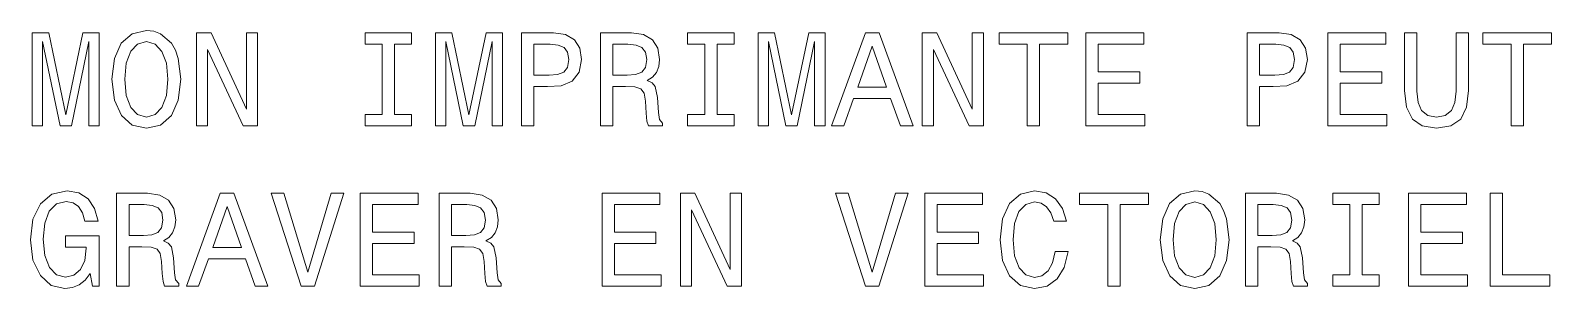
# Model space of a CAD drawing. Extents: x 0 to 131, y 5 to 27.
import ezdxf

# ---------------------------------------------------------------- set-up
doc = ezdxf.new("R2010")
doc.units = 0

msp = doc.modelspace()

# ---------------------------------------------------------------- linework, layer by layer
at = {"color": 7, "lineweight": 13}
for points in [[(0.587896, 18.899136), (1.475504, 18.899136), (1.475504, 26.161383), (2.974063, 18.899136), (3.965418, 18.899136), (5.452449, 26.161383), (5.452449, 18.899136), (6.351585, 18.899136), (6.351585, 26.899136), (4.945245, 26.899136), (3.469741, 19.844381), (2.005764, 26.899136), (0.587896, 26.899136)], [(7.446686, 22.899136), (7.654179, 21.100864), (8.253602, 19.775217), (9.18732, 18.956772), (10.409222, 18.680115), (11.619596, 18.956772), (12.564841, 19.775217), (13.152738, 21.100864), (13.371758, 22.899136), (13.152738, 24.685879), (12.899136, 25.412104), (12.564841, 26.011528), (11.619596, 26.829971), (11.043227, 27.037464), (10.409222, 27.118156), (9.175793, 26.829971), (8.242075, 26.023054), (7.654179, 24.697407)], [(14.720461, 18.899136), (15.677234, 18.899136), (15.677234, 25.458214), (18.743515, 18.899136), (19.976946, 18.899136), (19.976946, 26.899136), (19.008646, 26.899136), (19.008646, 20.340057), (15.976945, 26.899136), (14.720461, 26.899136)], [(30.697407, 19.867435), (29.221903, 19.867435), (29.221903, 18.899136), (33.233429, 18.899136), (33.233429, 19.867435), (31.757925, 19.867435), (31.757925, 25.930836), (33.233429, 25.930836), (33.233429, 26.899136), (29.221903, 26.899136), (29.221903, 25.930836), (30.697407, 25.930836)], [(35.285301, 18.899136), (36.172913, 18.899136), (36.172913, 26.161383), (37.671471, 18.899136), (38.662823, 18.899136), (40.149857, 26.161383), (40.149857, 18.899136), (41.048992, 18.899136), (41.048992, 26.899136), (39.642651, 26.899136), (38.167149, 19.844381), (36.703171, 26.899136), (35.285301, 26.899136)], [(42.674351, 18.899136), (43.734871, 18.899136), (43.734871, 22.276657), (44.910664, 22.276657), (46.09798, 22.334293), (47.043228, 22.737753), (47.654179, 23.521614), (47.861671, 24.59366), (47.700287, 25.585014), (47.239193, 26.311239), (46.478386, 26.749279), (45.440922, 26.899136), (42.674351, 26.899136)], [(49.475502, 18.899136), (50.547546, 18.899136), (50.547546, 22.276657), (51.642651, 22.276657), (52.449566, 22.242075), (52.956768, 22.080692), (53.233425, 21.700289), (53.348701, 21.020172), (53.406338, 19.98271), (53.475502, 19.302593), (53.613831, 18.899136), (54.824203, 18.899136), (54.824203, 19.118156), (54.559074, 19.440922), (54.466858, 20.040346), (54.386166, 21.331411), (54.190201, 22.288185), (53.925068, 22.587896), (53.510082, 22.806917), (53.97118, 23.0951), (54.293945, 23.498558), (54.501438, 24.005764), (54.570602, 24.616714), (54.409218, 25.585014), (53.948124, 26.311239), (53.187317, 26.749279), (52.149853, 26.899136), (49.475502, 26.899136)], [(58.455326, 19.867435), (56.979824, 19.867435), (56.979824, 18.899136), (60.991352, 18.899136), (60.991352, 19.867435), (59.515846, 19.867435), (59.515846, 25.930836), (60.991352, 25.930836), (60.991352, 26.899136), (56.979824, 26.899136), (56.979824, 25.930836), (58.455326, 25.930836)], [(63.043221, 18.899136), (63.930832, 18.899136), (63.930832, 26.161383), (65.42939, 18.899136), (66.420746, 18.899136), (67.907776, 26.161383), (67.907776, 18.899136), (68.806908, 18.899136), (68.806908, 26.899136), (67.400574, 26.899136), (65.925064, 19.844381), (64.46109, 26.899136), (63.043221, 26.899136)], [(69.360222, 18.899136), (70.420746, 18.899136), (71.262238, 21.250721), (74.455322, 21.250721), (75.296822, 18.899136), (76.380394, 18.899136), (73.452446, 26.910664), (72.276649, 26.910664)], [(77.175789, 18.899136), (78.132561, 18.899136), (78.132561, 25.458214), (81.198845, 18.899136), (82.432274, 18.899136), (82.432274, 26.899136), (81.463974, 26.899136), (81.463974, 20.340057), (78.432274, 26.899136), (77.175789, 26.899136)], [(86.213257, 18.899136), (87.273773, 18.899136), (87.273773, 25.930836), (89.694519, 25.930836), (89.694519, 26.899136), (83.780975, 26.899136), (83.780975, 25.930836), (86.213257, 25.930836)], [(91.262245, 18.899136), (96.334297, 18.899136), (96.334297, 19.867435), (92.322769, 19.867435), (92.322769, 22.576368), (95.896255, 22.576368), (95.896255, 23.533142), (92.322769, 23.533142), (92.322769, 25.930836), (96.242073, 25.930836), (96.242073, 26.899136), (91.262245, 26.899136)], [(105.129684, 18.899136), (106.190208, 18.899136), (106.190208, 22.276657), (107.365997, 22.276657), (108.553322, 22.334293), (109.498566, 22.737753), (110.109512, 23.521614), (110.317009, 24.59366), (110.155624, 25.585014), (109.694527, 26.311239), (108.933723, 26.749279), (107.896255, 26.899136), (105.129684, 26.899136)], [(112.080696, 18.899136), (117.152748, 18.899136), (117.152748, 19.867435), (113.14122, 19.867435), (113.14122, 22.576368), (116.714706, 22.576368), (116.714706, 23.533142), (113.14122, 23.533142), (113.14122, 25.930836), (117.060524, 25.930836), (117.060524, 26.899136), (112.080696, 26.899136)], [(118.68589, 21.942364), (118.847275, 20.501442), (119.354477, 19.475504), (120.207504, 18.887608), (121.440933, 18.680115), (122.662834, 18.887608), (123.515862, 19.475504), (124.023064, 20.489914), (124.195976, 21.942364), (124.195976, 26.899136), (123.123932, 26.899136), (123.123932, 21.884726), (123.02018, 20.9049), (122.708946, 20.201729), (122.17868, 19.786743), (121.440933, 19.648415), (120.680122, 19.786743), (120.149864, 20.201729), (119.838623, 20.893372), (119.746407, 21.884726), (119.746407, 26.899136), (118.68589, 26.899136)], [(127.850159, 18.899136), (128.910675, 18.899136), (128.910675, 25.930836), (131.331421, 25.930836), (131.331421, 26.899136), (125.417877, 26.899136), (125.417877, 25.930836), (127.850159, 25.930836)], [(8.553314, 22.899136), (8.680115, 24.293949), (9.060518, 25.319885), (9.648415, 25.942364), (10.409222, 26.161383), (11.158502, 25.942364), (11.746398, 25.308357), (12.126801, 24.282421), (12.265129, 22.899136), (12.126801, 21.504322), (11.746398, 20.478386), (11.158502, 19.855907), (10.409222, 19.648415), (9.648415, 19.855907), (9.060518, 20.478386), (8.680115, 21.492796)], [(45.152737, 25.919308), (45.844379, 25.850143), (46.351585, 25.631124), (46.651295, 25.227665), (46.755043, 24.59366), (46.639767, 23.925072), (46.328529, 23.521614), (45.798271, 23.314121), (45.072044, 23.256485), (43.734871, 23.256485), (43.734871, 25.919308)], [(51.850143, 25.919308), (52.55331, 25.850143), (53.048988, 25.631124), (53.360229, 25.227665), (53.463974, 24.59366), (53.348701, 23.925072), (53.03746, 23.521614), (52.507202, 23.314121), (51.780979, 23.256485), (50.547546, 23.256485), (50.547546, 25.919308)], [(71.631119, 22.230547), (72.864548, 25.757925), (74.097977, 22.230547)], [(107.60807, 25.919308), (108.299713, 25.850143), (108.806923, 25.631124), (109.106636, 25.227665), (109.210381, 24.59366), (109.095108, 23.925072), (108.783867, 23.521614), (108.253609, 23.314121), (107.527382, 23.256485), (106.190208, 23.256485), (106.190208, 25.919308)], [(5.57925, 6.149857), (5.775216, 5.07781), (6.351585, 5.07781), (6.351585, 9.400577), (3.435158, 9.400577), (3.435158, 8.42075), (5.233429, 8.42075), (5.233429, 8.351585), (5.095101, 7.291067), (4.726224, 6.507205), (4.161383, 6.011528), (3.458213, 5.850144), (2.674351, 6.057637), (2.063401, 6.680116), (1.67147, 7.706052), (1.533141, 9.112392), (1.659942, 10.507205), (2.051873, 11.533142), (2.674351, 12.155621), (3.51585, 12.37464), (4.092219, 12.259366), (4.564841, 11.9366), (4.910663, 11.394814), (5.106628, 10.668589), (6.247838, 10.668589), (5.948127, 11.775217), (5.383285, 12.605187), (4.587896, 13.112392), (3.585014, 13.29683), (2.270893, 13.008646), (1.279539, 12.167147), (0.645533, 10.841499), (0.426513, 9.07781), (0.645533, 7.302594), (1.279539, 5.976946), (2.213256, 5.135447), (3.389049, 4.85879), (4.046109, 4.951009), (4.634006, 5.181557), (5.14121, 5.585015)], [(88.610947, 8.051874), (88.380402, 7.083574), (88, 6.391932), (87.469742, 5.965418), (86.84726, 5.82709), (86.097984, 6.034583), (85.510086, 6.657061), (85.118156, 7.67147), (84.991356, 9.07781), (85.118156, 10.472623), (85.498558, 11.49856), (86.086456, 12.121038), (86.84726, 12.340057), (87.400574, 12.224785), (87.873199, 11.902018), (88.242073, 11.383286), (88.495674, 10.668589), (89.590775, 10.668589), (89.244957, 11.763689), (88.645531, 12.59366), (87.827087, 13.112392), (86.84726, 13.29683), (85.625359, 13.008646), (84.691643, 12.201729), (84.092216, 10.876081), (83.884727, 9.07781), (84.092216, 7.279539), (84.691643, 5.953891), (85.625359, 5.135447), (86.84726, 4.85879), (87.919304, 5.07781), (88.783859, 5.688761), (89.394814, 6.691643), (89.717575, 8.051874)], [(97.659943, 9.07781), (97.867439, 7.279539), (98.466858, 5.953891), (99.400581, 5.135447), (100.622482, 4.85879), (101.832855, 5.135447), (102.778099, 5.953891), (103.365997, 7.279539), (103.585014, 9.07781), (103.365997, 10.864553), (103.112396, 11.590778), (102.778099, 12.190203), (101.832855, 13.008646), (101.256485, 13.216139), (100.622482, 13.29683), (99.389053, 13.008646), (98.455338, 12.201729), (97.867439, 10.876081)], [(7.838617, 5.07781), (8.910663, 5.07781), (8.910663, 8.455332), (10.005764, 8.455332), (10.81268, 8.42075), (11.319884, 8.259366), (11.596541, 7.878963), (11.711816, 7.198848), (11.769452, 6.161384), (11.838616, 5.481268), (11.976945, 5.07781), (13.18732, 5.07781), (13.18732, 5.296831), (12.92219, 5.619597), (12.829971, 6.219021), (12.749279, 7.510087), (12.553314, 8.466859), (12.288184, 8.766571), (11.873199, 8.985591), (12.334293, 9.273775), (12.657061, 9.677234), (12.864553, 10.184439), (12.933718, 10.795389), (12.772334, 11.763689), (12.311239, 12.489914), (11.550432, 12.927954), (10.512968, 13.07781), (7.838617, 13.07781)], [(10.213257, 12.097982), (10.916427, 12.028818), (11.412104, 11.809799), (11.723343, 11.40634), (11.827089, 10.772335), (11.711816, 10.103746), (11.400577, 9.700289), (10.870317, 9.492796), (10.144093, 9.435159), (8.910663, 9.435159), (8.910663, 12.097982)], [(13.84438, 5.07781), (14.904899, 5.07781), (15.746398, 7.429395), (18.939482, 7.429395), (19.780979, 5.07781), (20.864553, 5.07781), (17.9366, 13.089337), (16.760807, 13.089337)], [(16.115274, 8.409223), (17.348703, 11.9366), (18.582132, 8.409223)], [(26.293947, 13.089337), (24.288183, 6.276658), (22.224783, 13.089337), (21.129683, 13.089337), (23.711815, 5.07781), (24.864553, 5.07781), (27.389048, 13.089337)], [(28.806917, 5.07781), (33.878963, 5.07781), (33.878963, 6.04611), (29.867435, 6.04611), (29.867435, 8.755043), (33.440922, 8.755043), (33.440922, 9.711816), (29.867435, 9.711816), (29.867435, 12.10951), (33.786743, 12.10951), (33.786743, 13.07781), (28.806917, 13.07781)], [(35.596542, 5.07781), (36.668587, 5.07781), (36.668587, 8.455332), (37.763691, 8.455332), (38.570606, 8.42075), (39.077808, 8.259366), (39.354465, 7.878963), (39.469742, 7.198848), (39.527378, 6.161384), (39.596542, 5.481268), (39.734871, 5.07781), (40.945244, 5.07781), (40.945244, 5.296831), (40.680115, 5.619597), (40.587898, 6.219021), (40.507206, 7.510087), (40.311241, 8.466859), (40.046108, 8.766571), (39.631123, 8.985591), (40.09222, 9.273775), (40.414986, 9.677234), (40.622478, 10.184439), (40.691643, 10.795389), (40.530258, 11.763689), (40.069164, 12.489914), (39.308357, 12.927954), (38.270893, 13.07781), (35.596542, 13.07781)], [(37.971184, 12.097982), (38.674351, 12.028818), (39.170029, 11.809799), (39.48127, 11.40634), (39.585014, 10.772335), (39.469742, 10.103746), (39.158501, 9.700289), (38.628242, 9.492796), (37.90202, 9.435159), (36.668587, 9.435159), (36.668587, 12.097982)], [(49.625359, 5.07781), (54.697403, 5.07781), (54.697403, 6.04611), (50.685875, 6.04611), (50.685875, 8.755043), (54.259365, 8.755043), (54.259365, 9.711816), (50.685875, 9.711816), (50.685875, 12.10951), (54.605186, 12.10951), (54.605186, 13.07781), (49.625359, 13.07781)], [(56.357346, 5.07781), (57.314117, 5.07781), (57.314117, 11.636889), (60.380398, 5.07781), (61.613831, 5.07781), (61.613831, 13.07781), (60.645531, 13.07781), (60.645531, 6.518733), (57.613831, 13.07781), (56.357346, 13.07781)], [(74.870308, 13.089337), (72.864548, 6.276658), (70.801147, 13.089337), (69.706047, 13.089337), (72.288177, 5.07781), (73.440918, 5.07781), (75.965408, 13.089337)], [(77.383278, 5.07781), (82.45533, 5.07781), (82.45533, 6.04611), (78.443802, 6.04611), (78.443802, 8.755043), (82.017288, 8.755043), (82.017288, 9.711816), (78.443802, 9.711816), (78.443802, 12.10951), (82.363106, 12.10951), (82.363106, 13.07781), (77.383278, 13.07781)], [(93.15274, 5.07781), (94.213257, 5.07781), (94.213257, 12.10951), (96.634003, 12.10951), (96.634003, 13.07781), (90.720459, 13.07781), (90.720459, 12.10951), (93.15274, 12.10951)], [(98.766571, 9.07781), (98.893372, 10.472623), (99.273781, 11.49856), (99.861671, 12.121038), (100.622482, 12.340057), (101.371758, 12.121038), (101.959656, 11.487032), (102.340057, 10.461096), (102.478386, 9.07781), (102.340057, 7.682998), (101.959656, 6.657061), (101.371758, 6.034583), (100.622482, 5.82709), (99.861671, 6.034583), (99.273781, 6.657061), (98.893372, 7.67147)], [(104.991356, 5.07781), (106.063408, 5.07781), (106.063408, 8.455332), (107.158508, 8.455332), (107.965424, 8.42075), (108.472626, 8.259366), (108.749283, 7.878963), (108.864555, 7.198848), (108.922195, 6.161384), (108.991356, 5.481268), (109.129684, 5.07781), (110.340065, 5.07781), (110.340065, 5.296831), (110.074936, 5.619597), (109.982712, 6.219021), (109.902023, 7.510087), (109.706055, 8.466859), (109.440926, 8.766571), (109.02594, 8.985591), (109.487038, 9.273775), (109.809807, 9.677234), (110.017296, 10.184439), (110.086464, 10.795389), (109.925079, 11.763689), (109.463982, 12.489914), (108.703178, 12.927954), (107.66571, 13.07781), (104.991356, 13.07781)], [(107.365997, 12.097982), (108.069168, 12.028818), (108.56485, 11.809799), (108.876083, 11.40634), (108.979836, 10.772335), (108.864555, 10.103746), (108.553322, 9.700289), (108.023056, 9.492796), (107.296837, 9.435159), (106.063408, 9.435159), (106.063408, 12.097982)], [(113.971191, 6.04611), (112.495682, 6.04611), (112.495682, 5.07781), (116.50721, 5.07781), (116.50721, 6.04611), (115.031708, 6.04611), (115.031708, 12.10951), (116.50721, 12.10951), (116.50721, 13.07781), (112.495682, 13.07781), (112.495682, 12.10951), (113.971191, 12.10951)], [(119.02018, 5.07781), (124.092232, 5.07781), (124.092232, 6.04611), (120.080704, 6.04611), (120.080704, 8.755043), (123.65419, 8.755043), (123.65419, 9.711816), (120.080704, 9.711816), (120.080704, 12.10951), (124.000008, 12.10951), (124.000008, 13.07781), (119.02018, 13.07781)], [(126.040359, 5.07781), (131.181564, 5.07781), (131.181564, 6.04611), (127.100876, 6.04611), (127.100876, 13.07781), (126.040359, 13.07781)]]:
    msp.add_lwpolyline(points, close=True, dxfattribs=at)

doc.saveas('drawing.dxf')
